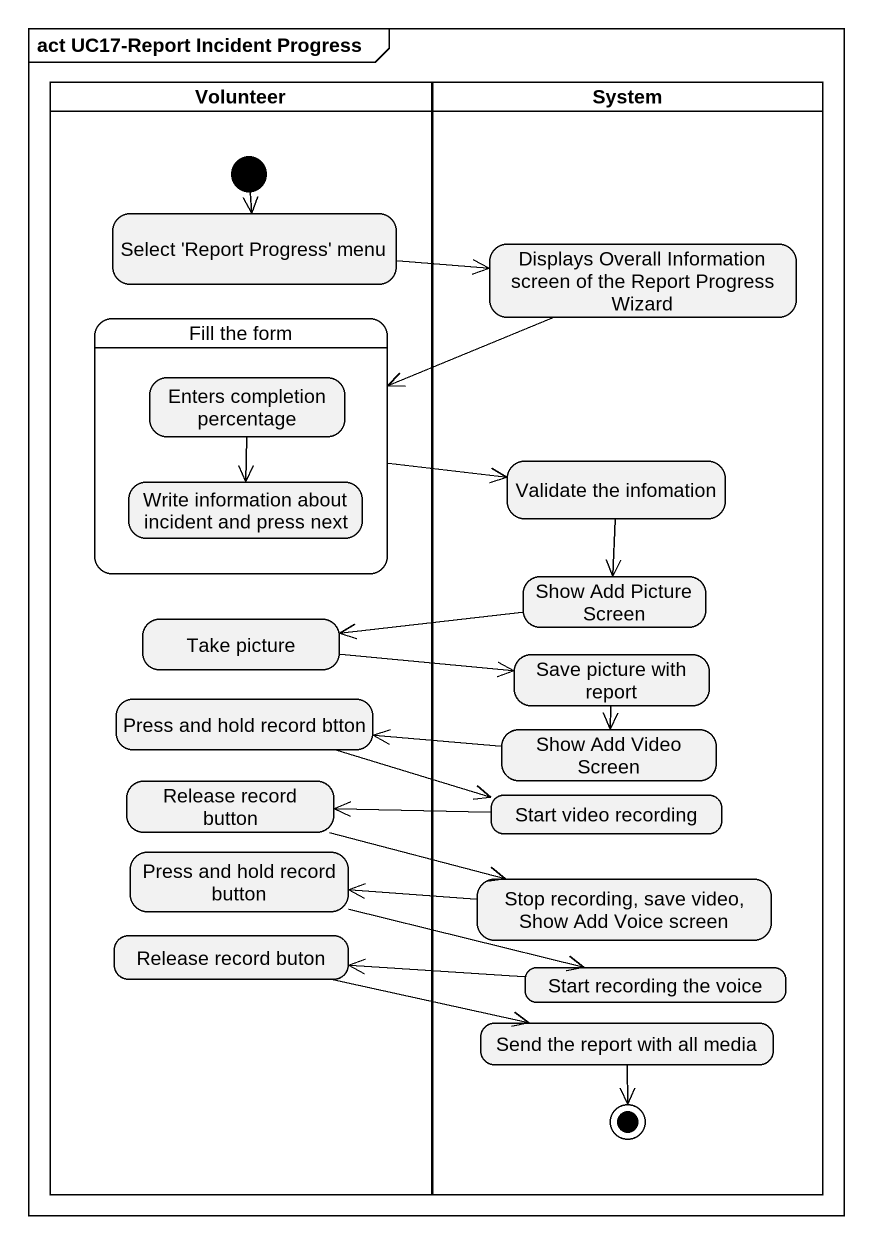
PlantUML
@startuml
mainframe act UC17-Report Incident Progress
hide empty description
state Volunteer <<partition>> {
  state "Select 'Report Progress' menu" as Select_Report_Progress_menu
  state "Fill the form" as Fill_the_form {
    state "Enters completion percentage" as Enters_completion_percentage
    state "Write information about incident and press next" as Write_information_about
  }
  state "Take picture" as Take_picture
  state "Press and hold record btton" as Press_and_hold_record_btton
  state "Release record button" as Release_record_button
  state "Press and hold record button" as Press_and_hold_record_button
  state "Release record buton" as Release_record_buton
  [*] --> Select_Report_Progress_menu
}
state System <<partition>> {
  state "Displays Overall Information screen of the Report Progress Wizard" as Displays_Overall
  state "Validate the infomation" as Validate_the_infomation
  state "Show Add Picture Screen" as Show_Add_Picture_Screen
  state "Save picture with report" as Save_picture_with_report
  state "Start video recording" as Start_video_recording
  state "Show Add Video Screen" as Show_Add_Video_Screen
  state "Stop recording, save video, Show Add Voice screen" as Stop_recording_save_video
  state "Start recording the voice" as Start_recording_the_voice
  state "Send the report with all media" as Send_the_report_with_all
  Send_the_report_with_all --> [*]
}
Select_Report_Progress_menu -right-> Displays_Overall
Displays_Overall -left-> Fill_the_form
Fill_the_form -right-> Validate_the_infomation
Enters_completion_percentage --> Write_information_about
Validate_the_infomation --> Show_Add_Picture_Screen
Take_picture -right-> Save_picture_with_report
Show_Add_Picture_Screen -left-> Take_picture
Press_and_hold_record_btton -right-> Start_video_recording
Save_picture_with_report --> Show_Add_Video_Screen
Release_record_button -right-> Stop_recording_save_video
Start_video_recording -left-> Release_record_button
Show_Add_Video_Screen -left-> Press_and_hold_record_btton
Press_and_hold_record_button -right-> Start_recording_the_voice
Stop_recording_save_video -left-> Press_and_hold_record_button
Release_record_buton -right-> Send_the_report_with_all
Start_recording_the_voice -left-> Release_record_buton
@enduml
